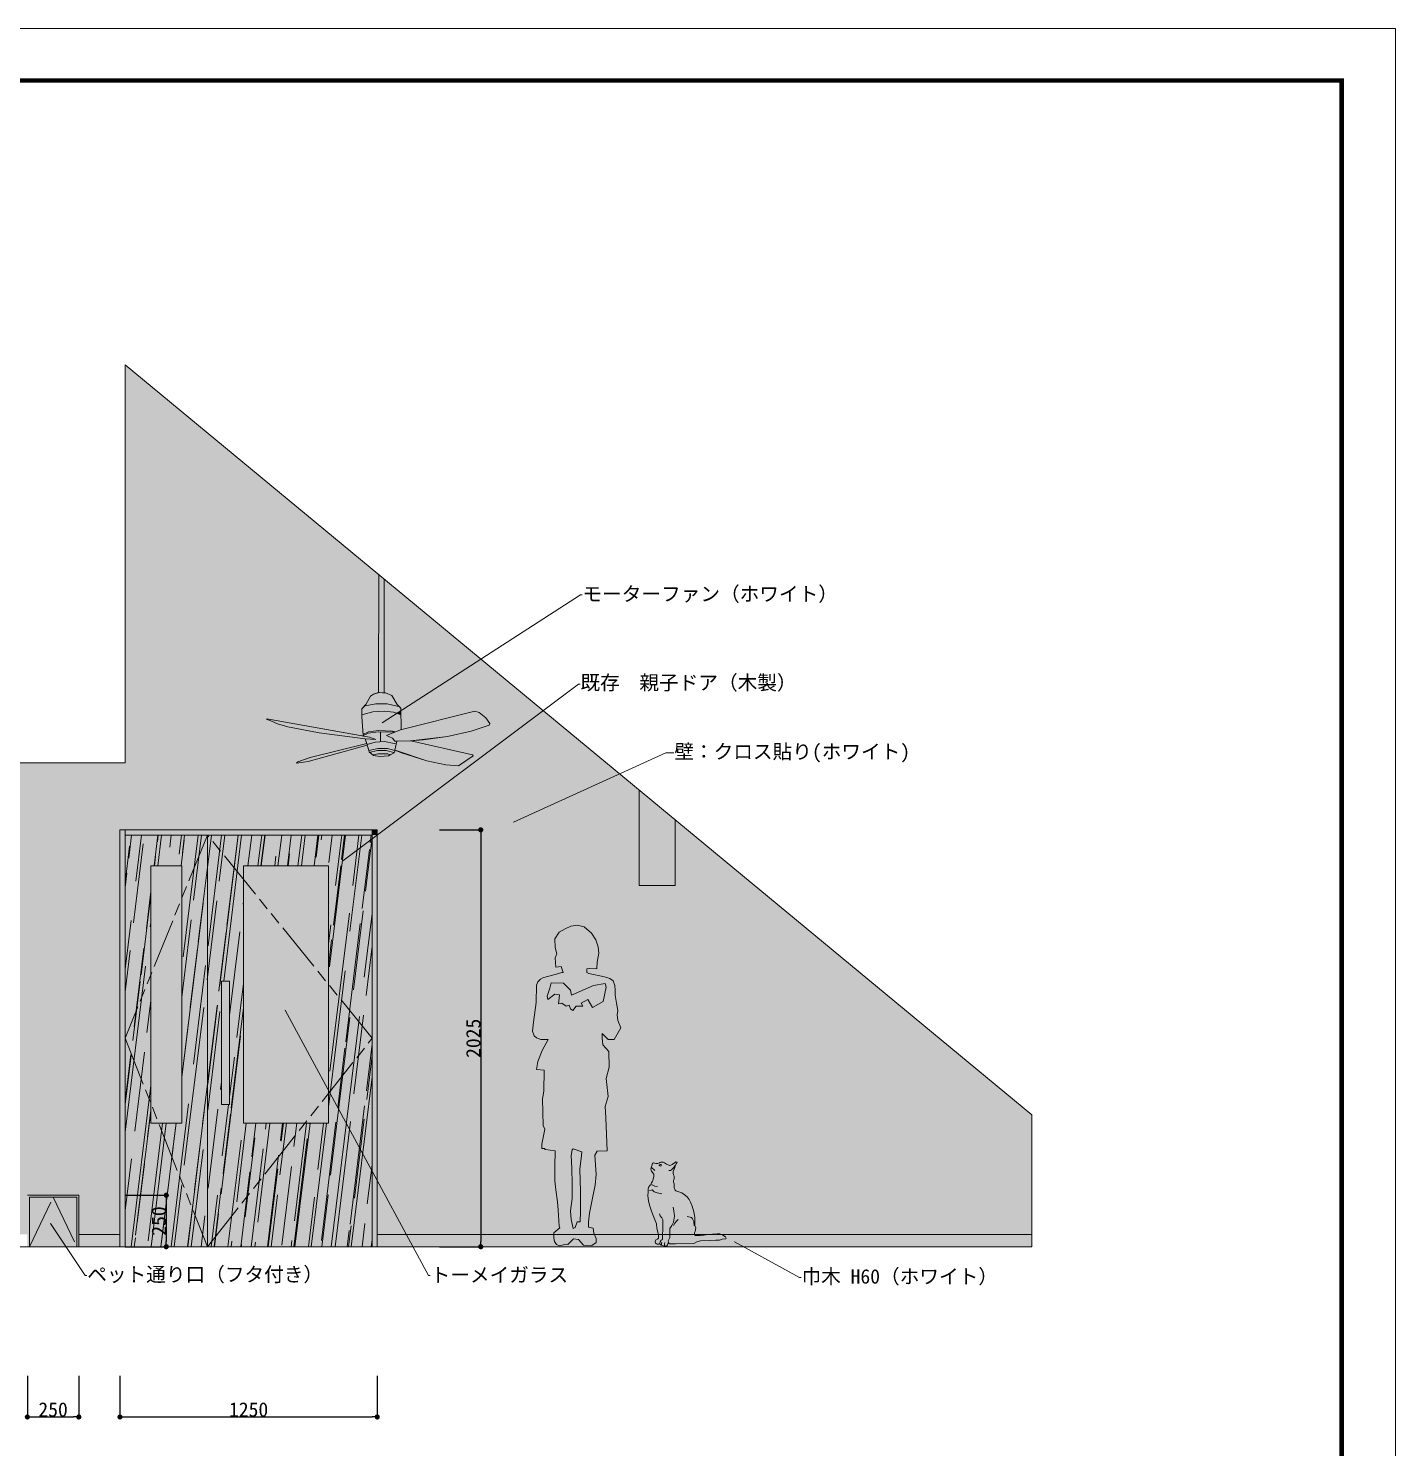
# Model space of a CAD drawing. Header units: millimetres. Extents: x -63086 to 144078, y -129912 to 13382.
# Drawn here: x 25642 to 32285, y -112288 to -105394 of the extents above; entities that cross this region are included whole.
import ezdxf
from ezdxf import colors
from ezdxf.entities.mleader import LeaderData, LeaderLine
from ezdxf.math import Vec2, Vec3

# ---------------------------------------------------------------- set-up
doc = ezdxf.new("R2010")
doc.units = ezdxf.units.MM
doc.linetypes.add('ACAD_ISO09W100', pattern=[45, 24, -3, 6, -3, 6, -3])
doc.layers.get('0').update_dxf_attribs({"lineweight": 0})
for name, color, linetype, lineweight in [('002寸法', 7, 'Continuous', 0), ('01用紙枠', 7, 'Continuous', 5), ('展開', 7, 'Continuous', 9), ('展開建具用', 250, 'Continuous', 9)]:
    doc.layers.add(name, color=color, linetype=linetype, lineweight=lineweight)
doc.layers.add('文字', color=7, linetype='Continuous')
doc.styles.get("Standard").update_dxf_attribs({"font": 'MS Mincho.ttf'})
doc.dimstyles.new('寸法', dxfattribs={"dimtxt": 70, "dimasz": 25, "dimexe": 1.5, "dimexo": 200, "dimtad": 1, "dimdec": 0, "dimtxsty": 'Standard', "dimblk": 'DOT', "dimcen": 2.5, "dimadec": 0, "dimazin": 0, "dimtfac": 1, "dimtdec": 0, "dimtmove": 0, "dimatfit": 3, "dimfxl": 200, "dimfxlon": 1, "dimarcsym": 0})

# ---------------------------------------------------------------- blocks, each defined once
blk = doc.blocks.new('_Dot')
at = {"color": 0, "linetype": 'ByBlock', "lineweight": -2}
blk.add_line((-0.5, 0), (-1, 0), dxfattribs=at)
at = {"color": 0, "linetype": 'ByBlock', "const_width": 0.5}
blk.add_lwpolyline([(-0.25, 0, 1), (0.25, 0, 1)], format="xyb", close=True, dxfattribs=at)
blk = doc.blocks.new('*D777')
at = {"layer": '002寸法', "color": 0, "lineweight": -2, "ltscale": 10, "transparency": 16777216}
for p, q in [((25637.3, -111939.4), (25637.3, -112140.9)), ((25887.3, -111939.4), (25887.3, -112140.9)), ((25662.3, -112139.4), (25862.3, -112139.4))]:
    blk.add_line(p, q, dxfattribs=at)
at = {"layer": 'Defpoints', "color": 0, "ltscale": 10, "transparency": 16777216}
for p in [(25637.3, -111738.4), (25887.3, -111738.4), (25887.3, -112139.4)]:
    blk.add_point(p, dxfattribs=at)
at = {"layer": '002寸法', "color": 0, "lineweight": -2, "ltscale": 10, "transparency": 16777216, "xscale": 25, "yscale": 25, "zscale": 25, "rotation": 180}
blk.add_blockref('_Dot', (25637.3, -112139.4), dxfattribs=at)
at = {"layer": '002寸法', "color": 0, "lineweight": -2, "ltscale": 10, "transparency": 16777216, "xscale": 25, "yscale": 25, "zscale": 25}
blk.add_blockref('_Dot', (25887.3, -112139.4), dxfattribs=at)
at = {"layer": '002寸法', "color": 0, "ltscale": 10, "transparency": 16777216, "insert": (25762.3, -112103.8), "char_height": 70, "attachment_point": 5}
blk.add_mtext('250', dxfattribs=at)
blk = doc.blocks.new('*D778')
at = {"layer": '002寸法', "color": 0, "lineweight": -2, "ltscale": 10, "transparency": 16777216}
for p, q in [((26112.3, -111062.5), (26313.8, -111062.5)), ((26312.3, -111087.5), (26312.3, -111287.5)), ((26112.3, -111312.5), (26313.8, -111312.5))]:
    blk.add_line(p, q, dxfattribs=at)
at = {"layer": 'Defpoints', "color": 0, "ltscale": 10, "transparency": 16777216}
for p in [(25887.3, -111062.5), (25887.3, -111312.5), (26312.3, -111312.5)]:
    blk.add_point(p, dxfattribs=at)
at = {"layer": '002寸法', "color": 0, "lineweight": -2, "ltscale": 10, "transparency": 16777216, "xscale": 25, "yscale": 25, "zscale": 25}
for p, rotation in [((26312.3, -111062.5), 90), ((26312.3, -111312.5), 270)]:
    blk.add_blockref('_Dot', p, dxfattribs=dict(at, rotation=rotation))
at = {"layer": '002寸法', "color": 0, "ltscale": 10, "transparency": 16777216, "insert": (26276.7, -111187.5), "char_height": 70, "attachment_point": 5, "rotation": 90}
blk.add_mtext('250', dxfattribs=at)
blk = doc.blocks.new('*D779')
at = {"layer": '002寸法', "color": 0, "lineweight": -2, "ltscale": 10, "transparency": 16777216}
for p, q in [((26087.3, -111939.4), (26087.3, -112140.9)), ((27337.3, -111939.4), (27337.3, -112140.9)), ((26112.3, -112139.4), (27312.3, -112139.4))]:
    blk.add_line(p, q, dxfattribs=at)
at = {"layer": 'Defpoints', "color": 0, "ltscale": 10, "transparency": 16777216}
for p in [(26087.3, -111738.4), (27337.3, -111738.4), (27337.3, -112139.4)]:
    blk.add_point(p, dxfattribs=at)
at = {"layer": '002寸法', "color": 0, "lineweight": -2, "ltscale": 10, "transparency": 16777216, "xscale": 25, "yscale": 25, "zscale": 25, "rotation": 180}
blk.add_blockref('_Dot', (26087.3, -112139.4), dxfattribs=at)
at = {"layer": '002寸法', "color": 0, "lineweight": -2, "ltscale": 10, "transparency": 16777216, "xscale": 25, "yscale": 25, "zscale": 25}
blk.add_blockref('_Dot', (27337.3, -112139.4), dxfattribs=at)
at = {"layer": '002寸法', "color": 0, "ltscale": 10, "transparency": 16777216, "insert": (26712.3, -112103.8), "char_height": 70, "attachment_point": 5}
blk.add_mtext('1250', dxfattribs=at)
blk = doc.blocks.new('*D780')
at = {"layer": '002寸法', "color": 0, "lineweight": -2, "ltscale": 10, "transparency": 16777216}
for p, q in [((27640, -109287.5), (27841.5, -109287.5)), ((27840, -109312.5), (27840, -111287.5)), ((27640, -111312.5), (27841.5, -111312.5))]:
    blk.add_line(p, q, dxfattribs=at)
at = {"layer": 'Defpoints', "color": 0, "ltscale": 10, "transparency": 16777216}
for p in [(27337.3, -109287.5), (27337.3, -111312.5), (27840, -111312.5)]:
    blk.add_point(p, dxfattribs=at)
at = {"layer": '002寸法', "color": 0, "lineweight": -2, "ltscale": 10, "transparency": 16777216, "xscale": 25, "yscale": 25, "zscale": 25}
for p, rotation in [((27840, -109287.5), 90), ((27840, -111312.5), 270)]:
    blk.add_blockref('_Dot', p, dxfattribs=dict(at, rotation=rotation))
at = {"layer": '002寸法', "color": 0, "ltscale": 10, "transparency": 16777216, "insert": (27804.4, -110300), "char_height": 70, "attachment_point": 5, "rotation": 90}
blk.add_mtext('2025', dxfattribs=at)
blk = doc.blocks.new('人物（CAD素材.com）59af2fe9')
at = {"color": 0, "linetype": 'ByBlock', "lineweight": -2}
for points in [[(2.3, 1324.4), (-8.4, 1353.4), (-33.5, 1350.6), (-36.5, 1394.9), (-28.5, 1414.3), (-37.1, 1445.5), (-38.4, 1487.8), (-16.8, 1520), (11.9, 1537), (39.2, 1549.8), (71.2, 1554.1), (104.4, 1546), (140.3, 1515.9), (160.6, 1482.8), (172.3, 1449), (174.7, 1417.5), (166.7, 1374.3), (165.4, 1342.4), (128.5, 1343.2), (116.4, 1342.6), (116.8, 1324.7), (127.1, 1318.5), (201.9, 1303.4), (229.1, 1295.1), (245.1, 1282.9), (253.1, 1261.5), (254.7, 1238.2), (255.1, 1214.6), (261.2, 1175.4), (268.2, 1139.3), (264.2, 1119.2), (268.2, 1091.1), (282.3, 1055.9), (250.1, 999.3), (219.9, 998.3), (191.8, 1028.4), (190.8, 1006.3), (194.8, 973.2), (223, 941), (225, 863.7), (211, 809), (220.7, 722.2), (206.2, 673.9), (209.4, 617.7), (215.9, 458.5), (167.8, 456.6), (155.7, 437), (162.7, 343.4), (157.8, 290.8), (147.6, 244.8), (130.4, 155.3), (125.2, 113.4), (124.4, 86.7), (147, 81.6), (150.6, 57.2), (162.7, 32.4), (162.7, 12.3), (140.6, -1.2), (101.3, -0.8), (76.1, 26.4), (51.9, 30.4), (24.7, 2.2), (16.6, 3.8), (-16.6, -3.8), (-29.8, 2.5), (-40.8, 17.3), (-44.2, 35.7), (-42.7, 59.1), (-14.8, 84), (-17.6, 91.8), (-22.4, 169.7), (-25.8, 209.5), (-33.3, 268.4), (-38.6, 312.9), (-39.4, 381.9), (-36.7, 457.2), (-84.9, 464.6), (-89.6, 469.5), (-102.2, 469.3), (-102.4, 489.8), (-87.7, 563.6), (-95.5, 581.7), (-98.8, 710.7), (-92.3, 748.3), (-89.7, 849.8), (-128, 852.3), (-120.6, 891.5), (-99.8, 944.5), (-71.5, 997.9), (-106.8, 997.9), (-127.5, 1006.1), (-139.1, 1017.1), (-146.4, 1039.9), (-143.1, 1083.6), (-130, 1178.9), (-128.3, 1262.8), (-121, 1279.2), (-108.7, 1291), (-96.3, 1298.5), (-80.9, 1303.1), (-36.8, 1314.5), (-4.1, 1323.5)], [(-76.5, 1209.1), (-63.4, 1248.8), (-56.4, 1273.6), (3.9, 1272.9), (37, 1237.7), (43.1, 1214.7), (149.6, 1261.4), (206.4, 1270.4), (210.7, 1252.8), (195.7, 1182.6), (144.5, 1153.5), (121.8, 1193.4), (90, 1175.3), (98.1, 1161), (65.2, 1160.5), (48.1, 1139.4), (38, 1147.6), (31, 1165.5), (17, 1160.1), (-5.1, 1174.5), (-20.2, 1171.5), (-15.2, 1215.7), (-39, 1218.4), (-73.4, 1192.6)], [(50.6, 467.4), (92.9, 452.3), (91.1, 435.1), (82.9, 369.4), (85.4, 261.2), (86, 163.4), (84.8, 113.4), (69.6, 113.8), (60.7, 85.6), (50.6, 80.5), (41.1, 124.2), (38.1, 167.2), (45.3, 226.5), (45.5, 296.9), (43.7, 372.4), (41.1, 435.5), (45.5, 462.1)]]:
    blk.add_lwpolyline(points, close=True, dxfattribs=at)
blk = doc.blocks.new('猫3（CAD素材.com）')
at = {"color": 0, "linetype": 'ByBlock', "lineweight": -2}
for points in [[(-45.8, 5.2), (-54.1, 0.8), (-82.1, 0.8), (-170.2, 2.9), (-184.7, 10.8), (-203.2, 15.2), (-247.9, 17), (-277.6, 19), (-295.8, 19.4), (-308.6, 23.8), (-325.7, 24.8), (-327.7, 29), (-324.9, 35.1), (-310.5, 42.7), (-296.3, 49), (-283.6, 49.8), (-239.1, 45.8), (-219.1, 42.8), (-201.7, 40.9), (-179.1, 40.9), (-173.8, 43.9), (-173.1, 55), (-176.2, 61.2), (-180.8, 78.2), (-175.7, 89.5), (-175.3, 106.1), (-175.5, 128.1), (-169.7, 156.3), (-161.8, 184.1), (-153.4, 203.7), (-147.5, 216.6), (-137.2, 228.9), (-123.6, 239.8), (-112.6, 248), (-97.7, 253.8), (-83.6, 257.6), (-79.5, 261), (-76.1, 269.8), (-74.1, 273), (-75.1, 286.7), (-74.8, 292.9), (-71.5, 299.7), (-71.4, 305.2), (-71.9, 309), (-73, 311.1), (-74.1, 316.7), (-74.7, 329.1), (-71.6, 335.6), (-70.5, 343.8), (-70.3, 352.1), (-74.1, 363.7), (-77.8, 371.3), (-79.1, 377.4), (-79.7, 380.2), (-80.8, 383.4)], [(-49.1, 356.3), (-56.5, 356.8), (-62.4, 360.9), (-66.1, 365.4), (-73.8, 371.7), (-79.1, 381.9), (-80.8, 383.4), (-85.2, 389.7), (-89.4, 395.8), (-87.9, 398.2), (-83.6, 399.1), (-78.9, 395.8), (-70.8, 391.3), (-64.3, 386.7), (-58.3, 383.7), (-54, 381.9), (-51.7, 381.8), (-38.3, 387.7), (-27.1, 393.8), (-20.6, 396.8), (-10.5, 397.6), (-5.5, 396.5), (-3, 394.7), (4.8, 391), (13.8, 391.4), (21.1, 393.4), (24.8, 394.4), (27.5, 393.6), (30, 391.9), (31.7, 384), (34, 380.4), (35.3, 376.2), (34.9, 371.7), (30.3, 367.2), (24.8, 363.3), (21.6, 360.3), (19.7, 356.7)], [(-0.1, 381.3), (-4.8, 379.1), (-8.4, 378.9), (-11, 380.3), (-12.3, 383.4), (-12.7, 386)], [(-11, 386.1), (-7.7, 385.4), (-3.5, 384), (-1.6, 382.4)], [(34.9, 371.7), (36.4, 369.3), (39.2, 365.1), (37.5, 359.3), (35.1, 354.4), (24.6, 338.5), (24.2, 333.1), (24.6, 328.4), (27.3, 316.4), (27.2, 311.7), (29.7, 305.1), (36.1, 297.8), (37.4, 294.1), (37.6, 289), (43.5, 284.3), (48.7, 276.9), (52.1, 268), (51.3, 252.3), (52.6, 236), (49.4, 207.8), (43.9, 183.1), (37.1, 164.4), (29.9, 146.5), (20.2, 122.9), (11.3, 97.5), (9.9, 75.6), (2.5, 51.7), (1.1, 45.1), (1.5, 34.2), (1.5, 28.3), (6.8, 23.9), (14.4, 20.3), (17.7, 12.6), (16.2, 3.6), (11.8, 0.8), (7.6, -1.4), (0, 0), (-4.1, 0.3)], [(31.3, 288.1), (18.5, 280.3), (5.5, 279.8)], [(45.1, 259.6), (36.1, 260.8), (31.8, 263.9), (27.6, 258), (22.5, 253.3), (7.4, 247.8), (-15.1, 243.3)], [(-3.8, 146.9), (-7.5, 137.3), (-15.6, 127.4), (-19.2, 117), (-20.2, 94.9), (-19.1, 70.2), (-18.6, 43.8), (-18.9, 21.7), (-12.4, 18), (-6.5, 10.3), (-5.2, 3.1), (-4.1, 0.3), (-10.9, -5.8), (-17.4, -7.3), (-26, -10.7), (-38.5, -8.2), (-42.3, -4), (-44.6, 1.1), (-47, 9.4), (-46.1, 15.5), (-53.4, 30.9), (-54.3, 58.5), (-54.5, 75.2), (-63.2, 89.4), (-72, 106.4), (-76.6, 135.7), (-73.8, 161.2), (-70.4, 179.7)], [(-138.2, 133), (-158.8, 129.1), (-164.2, 122.5), (-170.4, 109.1), (-172.6, 87.9)], [(-94.4, 119.1), (-86.5, 110.3), (-77.3, 102), (-71.9, 89.1)], [(-29.9, 7), (-27.7, 1.3), (-27.5, -4.8), (-28.5, -7.5), (-30.4, -8.9), (-30.6, -9.8)], [(-15, -6.8), (-13.1, -1.9), (-12.5, 3.7), (-13.8, 5.5), (-15.6, 7.6)]]:
    blk.add_lwpolyline(points, dxfattribs=at)

msp = doc.modelspace()

# ---------------------------------------------------------------- hatches: boundary and pattern name
at = {"ltscale": 10, "true_color": 0x9c5e31, "transparency": 33554541}
h = msp.add_hatch(dxfattribs=at)
h.set_pattern_fill('AR-RROOF', color=25, scale=3.8, angle=83)
h.set_pattern_definition([(83, (771.12, -343.57), (-69.92233, 222.52405), [1447.8, -193.04, 482.6, -96.52]), (83, (738.87, -210.27), (-139.17757, -80.15599), [289.56, -31.8516, 579.12, -72.39]), (83, (695.574, -285.67), (-3.01966, 506.04398), [772.16, -135.128, 386.08, -96.52])])
h.paths.add_polyline_path([(27312.2752, -109312.4952), (26512.2752, -109312.4952), (26512.2752, -111312.4952), (27312.2752, -111312.4952)])
h.paths.add_polyline_path([(27099.7752, -109462.4952), (27099.7752, -110712.4952), (26687.2752, -110712.4952), (26687.2752, -109462.4952)], flags=16)
h.paths.add_polyline_path([(26619.7752, -110022.0762), (26619.7752, -110621.3132), (26579.7752, -110621.3132), (26579.7752, -110022.0762), (26599.7752, -110022.0762)], flags=16)
h.paths.add_polyline_path([(26512.2752, -109312.4952), (26112.2752, -109312.4952), (26112.2752, -111312.4952), (26512.2752, -111312.4952)])
h.paths.add_polyline_path([(26387.2752, -109462.4952), (26387.2752, -110712.4952), (26237.2752, -110712.4952), (26237.2752, -109462.4952), (26312.2752, -109462.4952)], flags=16)
at = {"layer": '展開', "ltscale": 10, "true_color": 0xfffefa}
h = msp.add_hatch(color=7, dxfattribs=at)
h.dxf.hatch_style = 1
h.paths.add_polyline_path([(27344.7922, -108047.8508), (26112.2752, -107028.3951), (26112.2752, -108962.4952), (25497.2752, -108962.4952), (25497.2752, -111252.4952), (25637.2752, -111252.4952), (25637.2752, -111062.4952), (25887.2752, -111062.4952), (25887.2752, -111252.4952), (26087.2752, -111252.4952), (26087.2752, -109287.4952), (27337.2752, -109287.4952), (27337.2752, -111252.4952), (30517.2752, -111252.4952), (30517.2752, -110671.9167), (28784.7752, -109238.9085), (28784.7752, -109558.1713), (28609.7752, -109558.1713), (28609.7752, -109094.1602), (27370.4341, -108069.0601), (27370.4341, -108621.7539), (27377.9798, -108622.2943), (27407.7763, -108635.0241), (27433.4208, -108678.808), (27451.997, -108696.1866), (27453.1312, -108800.397), (27811.8939, -108711.0257), (27831.8413, -108716.8088), (27865.4297, -108743.5408), (27883.5574, -108770.4827), (27881.4003, -108778.7815), (27793.1977, -108807.5829), (27679.2857, -108833.8873), (27560.7841, -108850.995), (27499.6925, -108855.6039), (27799.7592, -108922.4406), (27802.6839, -108927.1639), (27732.1201, -108976.2022), (27669.911, -108971.4551), (27577.595, -108951.699), (27455.2918, -108913.5229), (27423.5135, -108900.5361), (27422.8922, -108902.0565), (27422.8922, -108905.4525), (27418.9898, -108913.4777), (27400.7173, -108923.8034), (27392.63, -108928.0139), (27349.6357, -108930.6571), (27319.436, -108925.7136), (27297.2412, -108909.1238), (27296.8169, -108901.2705), (27288.832, -108876.3289), (27002.1016, -108955.4765), (26944.7086, -108963.6451), (26951.8811, -108956.3691), (27010.6317, -108935.29), (27286.1386, -108867.9157), (27278.7698, -108844.8984), (27055.207, -108815.4567), (26903.5546, -108786.9874), (26852.7018, -108771.9783), (26817.2911, -108756.7913), (26800.6082, -108751.3568), (26800.3615, -108751.2765), (26801.4798, -108748.6811), (27271.312, -108832.4098), (27269.423, -108829.2464), (27261.9485, -108736.2595), (27262.9731, -108699.4036), (27272.778, -108689.2719), (27282.5829, -108679.1401), (27305.1118, -108638.4669), (27318.9874, -108628.4202), (27343.8939, -108620.6659)])
at = {"layer": '展開', "ltscale": 10, "true_color": 0xffffff}
h = msp.add_hatch(color=7, dxfattribs=at)
h.dxf.hatch_style = 1
h.paths.add_polyline_path([(27370.4341, -108069.0601), (27344.7922, -108047.8508), (27343.8939, -108620.6659), (27348.0117, -108620.1479), (27362.9957, -108621.2211), (27370.3566, -108621.7483), (27370.4341, -108620.6659)])
h.paths.add_polyline_path([(27407.7763, -108635.0241), (27377.9798, -108622.2943), (27362.9957, -108621.2211), (27348.0117, -108620.1479), (27318.9874, -108628.4202), (27305.1118, -108638.4669), (27282.5829, -108679.1401), (27272.778, -108689.2719), (27262.9731, -108699.4036), (27262.5528, -108728.6567), (27316.35, -108714.6199), (27370.3111, -108710.5103), (27415.8799, -108716.1766), (27431.5944, -108721.7923), (27452.1315, -108708.5466), (27451.997, -108696.1866), (27433.4208, -108678.808)])
h.paths.add_polyline_path([(27415.8799, -108716.1766), (27370.3111, -108710.5103), (27316.35, -108714.6199), (27262.5528, -108728.6567), (27261.9485, -108736.2595), (27269.423, -108829.2464), (27271.312, -108832.4098), (27299.1154, -108837.3646), (27329.8481, -108847.9798), (27278.7698, -108844.8984), (27286.1386, -108867.9157), (27287.6615, -108872.6726), (27326.9661, -108861.3233), (27371.8877, -108859.1025), (27419.5426, -108867.2818), (27429.3482, -108870.293), (27432.537, -108857.1091), (27423.2383, -108856.3849), (27410.9261, -108842.1835), (27381.5485, -108828.3884), (27450.8164, -108800.9737), (27453.1297, -108800.2564), (27452.3564, -108729.2118)])
h.paths.add_polyline_path([(27793.1977, -108807.5829), (27881.4003, -108778.7815), (27883.5574, -108770.4827), (27865.4297, -108743.5408), (27831.8413, -108716.8088), (27811.8939, -108711.0257), (27450.8164, -108800.9737), (27381.5485, -108828.3884), (27410.9261, -108842.1835), (27423.2383, -108856.3849), (27432.9681, -108857.1427), (27432.5261, -108857.1541), (27422.1664, -108899.9855), (27423.5135, -108900.5361), (27577.595, -108951.699), (27669.911, -108971.4551), (27732.1201, -108976.2022), (27802.6839, -108927.1639), (27799.7592, -108922.4406), (27499.6925, -108855.6039), (27679.2857, -108833.8873)])
h.paths.add_polyline_path([(27429.3482, -108870.293), (27419.5426, -108867.2818), (27371.8877, -108859.1025), (27326.9661, -108861.3233), (27287.6615, -108872.6726), (27288.832, -108876.3289), (27288.9831, -108876.2872), (27296.3186, -108899.714), (27296.4727, -108900.1954), (27296.4735, -108900.2087), (27296.8353, -108901.3642), (27341.9129, -108891.8089), (27386.7653, -108892.5368), (27422.8922, -108902.0565), (27423.5135, -108900.5361), (27422.1664, -108899.9855)])
h.paths.add_polyline_path([(27380.6294, -108901.3563), (27338.9364, -108901.2659), (27299.6016, -108910.8881), (27319.4037, -108925.6895), (27320.2893, -108925.835), (27319.3148, -108922.4273), (27342.0504, -108917.4173), (27388.6806, -108918.8092), (27400.4594, -108923.6964), (27418.9898, -108913.4777), (27419.7662, -108911.8811), (27418.1711, -108911.2091)])
h.paths.add_polyline_path([(27386.7653, -108892.5368), (27341.9129, -108891.8089), (27296.8353, -108901.3642), (27296.8353, -108901.6113), (27297.2412, -108909.1238), (27299.6016, -108910.8881), (27338.9364, -108901.2659), (27380.6294, -108901.3563), (27418.1711, -108911.2091), (27419.7662, -108911.8811), (27422.8922, -108905.4525), (27422.8922, -108902.0565)])
h.paths.add_polyline_path([(27400.4594, -108923.6964), (27388.6806, -108918.8092), (27342.0504, -108917.4173), (27319.3148, -108922.4273), (27320.2893, -108925.835), (27349.6357, -108930.6571), (27392.63, -108928.0139)])
h.paths.add_polyline_path([(27288.832, -108876.3289), (27286.1386, -108867.9157), (27010.6317, -108935.29), (26951.8811, -108956.3691), (26944.7086, -108963.6451), (27002.1016, -108955.4765)])
h.paths.add_polyline_path([(26801.4798, -108748.6811), (26800.6082, -108751.3568), (26817.2911, -108756.7913), (26852.7018, -108771.9783), (26903.5546, -108786.9874), (27055.207, -108815.4567), (27278.7698, -108844.8984), (27329.8481, -108847.9798), (27299.1154, -108837.3646)])
h = msp.add_hatch(color=7, dxfattribs=at)
h.dxf.hatch_style = 1
h.paths.add_polyline_path([(27452.1315, -108708.5466), (27431.5944, -108721.7923), (27452.3564, -108729.2118)])
at = {"layer": '展開', "ltscale": 10, "true_color": 0xfffefa}
h = msp.add_hatch(color=7, dxfattribs=at)
h.dxf.hatch_style = 1
h.paths.add_polyline_path([(28784.7752, -109238.9085), (28609.7752, -109094.1602), (28609.7752, -109558.1713), (28784.7752, -109558.1713)])
at = {"layer": '展開', "ltscale": 10, "true_color": 0xf0c089, "transparency": 33554607}
h = msp.add_hatch(color=31, dxfattribs=at)
h.dxf.hatch_style = 1
h.paths.add_polyline_path([(26112.2752, -109287.4952), (26087.2752, -109287.4952), (26087.2752, -111312.4952), (26112.2752, -111312.4952)])
h = msp.add_hatch(color=31, dxfattribs=at)
h.dxf.hatch_style = 1
h.paths.add_polyline_path([(27312.2752, -109287.4952), (26112.2752, -109287.4952), (26112.2752, -109312.4952), (27312.2752, -109312.4952)])
h = msp.add_hatch(color=31, dxfattribs=at)
h.dxf.hatch_style = 1
h.paths.add_polyline_path([(26512.2752, -109312.4952), (26112.2752, -109312.4952), (26112.2752, -111312.4952), (26512.2752, -111312.4952)])
h.paths.add_polyline_path([(26387.2752, -110712.4952), (26237.2752, -110712.4952), (26237.2752, -109462.4952), (26312.2752, -109462.4952), (26387.2752, -109462.4952)], flags=16)
h.paths.add_polyline_path([(27312.2752, -109312.4952), (26512.2752, -109312.4952), (26512.2752, -111312.4952), (27312.2752, -111312.4952)])
h.paths.add_polyline_path([(26687.2752, -109462.4952), (27099.7752, -109462.4952), (27099.7752, -110712.4952), (26687.2752, -110712.4952)], flags=16)
h.paths.add_polyline_path([(26599.7752, -110022.0762), (26619.7752, -110022.0762), (26619.7752, -110621.3132), (26579.7752, -110621.3132), (26579.7752, -110022.0762)], flags=16)
h = msp.add_hatch(color=31, dxfattribs=at)
h.dxf.hatch_style = 1
h.paths.add_polyline_path([(27337.2752, -109287.4952), (27312.2752, -109287.4952), (27312.2752, -109312.4952), (27337.2752, -109312.4952)])
h = msp.add_hatch(color=31, dxfattribs=at)
h.dxf.hatch_style = 1
h.paths.add_polyline_path([(27337.2752, -109312.4952), (27312.2752, -109312.4952), (27312.2752, -109462.4952), (27337.2752, -109462.4952)])
at = {"layer": '展開', "ltscale": 10}
h = msp.add_hatch(color=256, dxfattribs=at)
h.dxf.hatch_style = 1
h.set_gradient(color1=(122, 175, 223), name='CYLINDER')
h.paths.add_polyline_path([(26387.2752, -109462.4952), (26237.2752, -109462.4952), (26237.2752, -110712.4952), (26387.2752, -110712.4952)])
h = msp.add_hatch(color=256, dxfattribs=at)
h.dxf.hatch_style = 1
h.set_gradient(color1=(122, 175, 223), name='CYLINDER')
h.paths.add_polyline_path([(27099.7752, -109462.4952), (26924.7752, -109462.4952), (26687.2752, -109462.4952), (26687.2752, -110712.4952), (27099.7752, -110712.4952)])
at = {"layer": '展開', "ltscale": 10, "true_color": 0xf0c089, "transparency": 33554607}
h = msp.add_hatch(color=31, dxfattribs=at)
h.dxf.hatch_style = 1
h.paths.add_polyline_path([(27337.2752, -109462.4952), (27312.2752, -109462.4952), (27312.2752, -111312.4952), (27337.2752, -111312.4952), (27337.2752, -111252.4952)])
at = {"layer": '展開', "ltscale": 10, "true_color": 0xebad66, "transparency": 33554607}
h = msp.add_hatch(color=43, dxfattribs=at)
h.dxf.hatch_style = 1
h.paths.add_polyline_path([(26619.7752, -110022.0762), (26579.7752, -110022.0762), (26579.7752, -110621.3132), (26619.7752, -110621.3132)])
at = {"layer": '展開', "ltscale": 10, "true_color": 0xf0c089, "transparency": 33554607}
h = msp.add_hatch(color=31, dxfattribs=at)
h.dxf.hatch_style = 1
h.paths.add_polyline_path([(25887.2752, -111062.4952), (25637.2752, -111062.4952), (25637.2752, -111312.4952), (25647.2752, -111312.4952), (25647.2752, -111072.4952), (25877.2752, -111072.4952), (25877.2752, -111312.4952), (25887.2752, -111312.4952), (25887.2752, -111252.4952)])
at = {"layer": '展開', "ltscale": 10, "true_color": 0xffffff}
h = msp.add_hatch(color=7, dxfattribs=at)
h.dxf.hatch_style = 1
h.paths.add_polyline_path([(25762.2752, -111072.4952), (25647.2752, -111312.4952), (25877.2752, -111312.4952)])
h.paths.add_polyline_path([(25877.2752, -111072.4952), (25762.2752, -111072.4952), (25877.2752, -111312.4952)], flags=17)
h.paths.add_polyline_path([(25762.2752, -111072.4952), (25647.2752, -111072.4952), (25647.2752, -111312.4952)], flags=17)
at = {"layer": '展開建具用', "ltscale": 10, "true_color": 0xfffdf5}
h = msp.add_hatch(color=7, dxfattribs=at)
h.dxf.hatch_style = 1
h.paths.add_polyline_path([(26087.2752, -111252.4952), (25887.2752, -111252.4952), (25887.2752, -111312.4952), (26087.2752, -111312.4952)])
h = msp.add_hatch(color=7, dxfattribs=at)
h.dxf.hatch_style = 1
h.paths.add_polyline_path([(30517.2752, -111252.4952), (27337.2752, -111252.4952), (27337.2752, -111312.4952), (30517.2752, -111312.4952)])

# ---------------------------------------------------------------- linework, layer by layer
at = {"layer": '01用紙枠'}
msp.add_lwpolyline([(13390.554, -105394.35), (13390.554, -118755.4429), (32285.0288, -118755.4429), (32285.0288, -105394.35)], close=True, dxfattribs=at)
msp.add_lwpolyline([(13390.554, -105394.35), (13390.554, -118755.4429), (32285.0288, -118755.4429), (32285.0288, -105394.35)], close=True, dxfattribs=at)
at = {"layer": '01用紙枠', "const_width": 22.4934}
msp.add_lwpolyline([(13653.0698, -118502.3168), (32022.513, -118502.3168), (32022.513, -105647.4761), (13653.0698, -105647.4761)], close=True, dxfattribs=at)
msp.add_lwpolyline([(13653.0698, -118502.3168), (32022.513, -118502.3168), (32022.513, -105647.4761), (13653.0698, -105647.4761)], close=True, dxfattribs=at)
msp.add_lwpolyline([(13653.0698, -118502.3168), (32022.513, -118502.3168), (32022.513, -105647.4761), (13653.0698, -105647.4761)], close=True, dxfattribs=at)
at = {"layer": '01用紙枠', "lineweight": 5, "const_width": 22.4934}
msp.add_lwpolyline([(13653.0698, -118502.3168), (32022.513, -118502.3168), (32022.513, -105647.4761), (13653.0698, -105647.4761)], close=True, dxfattribs=at)
msp.add_lwpolyline([(13653.0698, -118502.3168), (32022.513, -118502.3168), (32022.513, -105647.4761), (13653.0698, -105647.4761)], close=True, dxfattribs=at)
at = {"layer": '展開建具用', "ltscale": 10}
for p, q in [((26112.2752, -107028.3951), (30517.2752, -110671.9167)), ((26112.2752, -108962.4952), (26112.2752, -107028.3951)), ((26112.2752, -108962.4952), (26112.2752, -107230.1471)), ((27343.8939, -108620.6659), (27344.7922, -108047.8508)), ((27370.4341, -108069.0601), (27370.4341, -108620.6659)), ((27305.1118, -108638.4669), (27282.5829, -108679.1401)), ((27305.1118, -108638.4669), (27282.5829, -108679.1401)), ((27318.9874, -108628.4202), (27305.1118, -108638.4669)), ((27318.9874, -108628.4202), (27305.1118, -108638.4669)), ((27348.0117, -108620.1479), (27318.9874, -108628.4202)), ((27343.8939, -108620.6659), (27318.9874, -108628.4202)), ((27348.0117, -108620.1479), (27343.8939, -108620.6659)), ((27377.9798, -108622.2943), (27348.0117, -108620.1479)), ((27362.9957, -108621.2211), (27348.0117, -108620.1479)), ((27377.9798, -108622.2943), (27362.9957, -108621.2211)), ((27370.4341, -108620.6659), (27370.3566, -108621.7483)), ((27407.7763, -108635.0241), (27377.9798, -108622.2943)), ((27407.7763, -108635.0241), (27377.9798, -108622.2943)), ((27433.4208, -108678.808), (27407.7763, -108635.0241)), ((27433.4208, -108678.808), (27407.7763, -108635.0241)), ((27262.9731, -108699.4036), (27261.9485, -108736.2595)), ((27262.9731, -108699.4036), (27262.5528, -108728.6567)), ((27262.5528, -108728.6567), (27316.35, -108714.6199)), ((27282.5829, -108679.1401), (27262.9731, -108699.4036)), ((27272.778, -108689.2719), (27262.9731, -108699.4036)), ((27282.5829, -108679.1401), (27272.778, -108689.2719)), ((27278.8978, -108684.6124), (27330.5739, -108675.2404)), ((27316.35, -108714.6199), (27370.3111, -108710.5103)), ((27330.5739, -108675.2404), (27385.3196, -108675.5884)), ((27370.3111, -108710.5103), (27415.8799, -108716.1766)), ((27385.3196, -108675.5884), (27434.4544, -108685.9459)), ((27415.8799, -108716.1766), (27453.1297, -108729.4881)), ((27451.997, -108696.1866), (27433.4208, -108678.808)), ((27451.997, -108696.1866), (27433.4208, -108678.808)), ((27434.4544, -108685.9459), (27442.184, -108688.6316)), ((27450.8164, -108800.9737), (27811.8939, -108711.0257)), ((27811.8939, -108711.0257), (27450.8164, -108800.9737)), ((27453.1297, -108800.2564), (27451.997, -108696.1866)), ((27453.1297, -108800.2564), (27451.997, -108696.1866)), ((27811.8939, -108711.0257), (27831.8413, -108716.8088)), ((27831.8413, -108716.8088), (27811.8939, -108711.0257)), ((27831.8413, -108716.8088), (27865.4297, -108743.5408)), ((27865.4297, -108743.5408), (27831.8413, -108716.8088)), ((26800.3615, -108751.2765), (26801.4798, -108748.6811)), ((26817.2911, -108756.7913), (26800.3615, -108751.2765)), ((26801.4798, -108748.6811), (26800.6082, -108751.3568)), ((26800.6082, -108751.3568), (26817.2911, -108756.7913)), ((26801.4798, -108748.6811), (27299.1154, -108837.3646)), ((27271.312, -108832.4098), (26801.4798, -108748.6811)), ((26852.7018, -108771.9783), (26817.2911, -108756.7913)), ((26817.2911, -108756.7913), (26852.7018, -108771.9783)), ((26903.5546, -108786.9874), (26852.7018, -108771.9783)), ((26852.7018, -108771.9783), (26903.5546, -108786.9874)), ((27262.5528, -108728.6567), (27261.9485, -108736.2595)), ((27261.9485, -108736.2595), (27269.423, -108829.2464)), ((27261.9485, -108736.2595), (27269.423, -108829.2464)), ((27881.4003, -108778.7815), (27793.1977, -108807.5829)), ((27793.1977, -108807.5829), (27881.4003, -108778.7815)), ((27865.4297, -108743.5408), (27883.5574, -108770.4827)), ((27883.5574, -108770.4827), (27865.4297, -108743.5408)), ((27883.5574, -108770.4827), (27881.4003, -108778.7815)), ((27881.4003, -108778.7815), (27883.5574, -108770.4827)), ((27055.207, -108815.4567), (26903.5546, -108786.9874)), ((26903.5546, -108786.9874), (27055.207, -108815.4567)), ((27278.7698, -108844.8984), (27055.207, -108815.4567)), ((27055.207, -108815.4567), (27278.7698, -108844.8984)), ((27267.7143, -108823.5457), (27295.3645, -108811.9954)), ((27269.423, -108829.2464), (27293.8006, -108818.4692)), ((27269.423, -108829.2464), (27271.312, -108832.4098)), ((27269.423, -108829.2464), (27271.312, -108832.4098)), ((27329.8481, -108847.9798), (27278.7698, -108844.8984)), ((27278.7698, -108844.8984), (27296.4727, -108900.1954)), ((27278.7698, -108844.8984), (27286.1386, -108867.9157)), ((27293.8006, -108818.4692), (27343.4648, -108811.5809)), ((27295.3645, -108811.9954), (27343.5186, -108805.58)), ((27299.1154, -108837.3646), (27329.8481, -108847.9798)), ((27343.4648, -108811.5809), (27415.708, -108813.4989)), ((27343.5186, -108805.58), (27411.277, -108808.6934)), ((27353.3568, -108858.8269), (27353.3568, -108811.2467)), ((27381.5485, -108828.3884), (27450.8164, -108800.9737)), ((27410.9261, -108842.1835), (27381.5485, -108828.3884)), ((27423.2383, -108856.3849), (27410.9261, -108842.1835)), ((27411.277, -108808.6934), (27422.3247, -108810.0667)), ((27450.8164, -108800.9737), (27453.1297, -108800.2564)), ((27499.6925, -108855.6039), (27679.2857, -108833.8873)), ((27560.7841, -108850.995), (27499.6925, -108855.6039)), ((27679.2857, -108833.8873), (27560.7841, -108850.995)), ((27793.1977, -108807.5829), (27679.2857, -108833.8873)), ((27679.2857, -108833.8873), (27793.1977, -108807.5829)), ((27288.9831, -108876.2872), (27002.1016, -108955.4765)), ((27002.1016, -108955.4765), (27288.9831, -108876.2872)), ((27010.6317, -108935.29), (27287.1162, -108867.6766)), ((27286.1386, -108867.9157), (27010.6317, -108935.29)), ((27287.7842, -108872.6372), (27326.9661, -108861.3233)), ((27288.9831, -108876.2872), (27296.8353, -108901.3642)), ((27296.4727, -108900.1954), (27296.5883, -108902.124)), ((27296.8353, -108901.3642), (27341.9129, -108891.8089)), ((27296.8353, -108901.3642), (27296.8353, -108901.6113)), ((27297.2412, -108909.1238), (27296.8353, -108901.6113)), ((27296.8353, -108901.6113), (27297.2412, -108909.1238)), ((27319.4037, -108925.6895), (27297.2412, -108909.1238)), ((27297.2412, -108909.1238), (27319.4037, -108925.6895)), ((27298.3546, -108911.1932), (27338.9364, -108901.2659)), ((27342.0504, -108917.4173), (27319.3148, -108922.4273)), ((27319.3148, -108922.4273), (27320.2947, -108925.8542)), ((27326.9661, -108861.3233), (27371.8877, -108859.1025)), ((27338.9364, -108901.2659), (27380.6294, -108901.3563)), ((27341.9129, -108891.8089), (27386.7653, -108892.5368)), ((27388.6806, -108918.8092), (27342.0504, -108917.4173)), ((27371.8877, -108859.1025), (27419.5426, -108867.2818)), ((27380.6294, -108901.3563), (27418.1711, -108911.2091)), ((27386.7653, -108892.5368), (27423.1483, -108902.124)), ((27400.7173, -108923.8034), (27388.6806, -108918.8092)), ((27392.63, -108928.0139), (27418.9898, -108913.4777)), ((27400.7173, -108923.8034), (27418.9898, -108913.4777)), ((27418.1711, -108911.2091), (27421.1349, -108912.4577)), ((27418.9898, -108913.4777), (27422.8922, -108905.4525)), ((27418.9898, -108913.4777), (27422.8922, -108905.4525)), ((27419.5426, -108867.2818), (27429.1702, -108870.2384)), ((27422.1664, -108899.9855), (27432.529, -108857.142)), ((27455.2918, -108913.5229), (27422.1664, -108899.9855)), ((27422.8922, -108902.0565), (27423.5135, -108900.5361)), ((27422.8922, -108902.0565), (27423.5135, -108900.5361)), ((27422.8922, -108905.4525), (27422.8922, -108901.869)), ((27422.8922, -108905.4525), (27422.8922, -108902.0565)), ((27432.9591, -108857.142), (27423.2383, -108856.3849)), ((27423.5135, -108900.5361), (27577.595, -108951.699)), ((27498.9434, -108855.4407), (27432.9591, -108857.1429)), ((27577.595, -108951.699), (27455.2918, -108913.5229)), ((27499.6925, -108855.6039), (27799.7592, -108922.4406)), ((27799.7592, -108922.4406), (27499.6925, -108855.6039)), ((27799.7592, -108922.4406), (27802.6839, -108927.1639)), ((27802.6839, -108927.1639), (27799.7592, -108922.4406)), ((20787.2752, -108962.4952), (26112.2752, -108962.4952)), ((27002.1016, -108955.4765), (26944.7086, -108963.6451)), ((26944.7086, -108963.6451), (27002.1016, -108955.4765)), ((26944.7086, -108963.6451), (26951.8811, -108956.3691)), ((26951.8811, -108956.3691), (26944.7086, -108963.6451)), ((27010.6317, -108935.29), (26951.8811, -108956.3691)), ((26951.8811, -108956.3691), (27002.1095, -108939.195)), ((27002.1095, -108939.195), (27008.3629, -108937.5586)), ((27319.4037, -108925.6895), (27320.2947, -108925.8542)), ((27319.4037, -108925.6895), (27349.6357, -108930.6571)), ((27320.2947, -108925.8542), (27349.6357, -108930.6571)), ((27349.6357, -108930.6571), (27392.63, -108928.0139)), ((27349.6357, -108930.6571), (27392.63, -108928.0139)), ((27392.63, -108928.0139), (27400.7173, -108923.8034)), ((27669.911, -108971.4551), (27577.595, -108951.699)), ((27577.595, -108951.699), (27669.911, -108971.4551)), ((27732.1201, -108976.2022), (27669.911, -108971.4551)), ((27669.911, -108971.4551), (27732.1201, -108976.2022)), ((27802.6839, -108927.1639), (27732.1201, -108976.2022)), ((27732.1201, -108976.2022), (27802.6839, -108927.1639)), ((28609.7752, -109558.1713), (28609.7752, -109094.1602)), ((28784.7752, -109558.1713), (28784.7752, -109238.9085)), ((26087.2752, -111312.4952), (26087.2752, -109287.4952)), ((26087.2752, -109287.4952), (27337.2752, -109287.4952)), ((26112.2752, -111312.4952), (26112.2752, -109287.4952)), ((26112.2752, -109312.4952), (27312.2752, -109312.4952)), ((26512.2752, -111312.4952), (26512.2752, -109312.4952)), ((27312.2752, -109287.4952), (27312.2752, -111312.4952)), ((27337.2752, -109287.4952), (27337.2752, -111312.4952)), ((26237.2752, -109462.4952), (26387.2752, -109462.4952)), ((26312.2752, -109462.4952), (26237.2752, -109462.4952)), ((26312.2752, -109462.4952), (26237.2752, -109462.4952)), ((26237.2752, -109462.4952), (26237.2752, -110712.4952)), ((26237.2752, -109462.4952), (26387.2752, -109462.4952)), ((26387.2752, -110712.4952), (26387.2752, -109462.4952)), ((26687.2752, -109462.4952), (27099.7752, -109462.4952)), ((26687.2752, -109462.4952), (26687.2752, -110712.4952)), ((26924.7752, -109462.4952), (27099.7752, -109462.4952)), ((27099.7752, -109462.4952), (27099.7752, -110712.4952)), ((28609.7752, -109558.1713), (28784.7752, -109558.1713)), ((26579.7752, -110022.0762), (26619.7752, -110022.0762)), ((26599.7752, -110022.0762), (26579.7752, -110022.0762)), ((26579.7752, -110022.0762), (26579.7752, -110621.3132)), ((26619.7752, -110022.0762), (26619.7752, -110621.3132)), ((26579.7752, -110621.3132), (26619.7752, -110621.3132)), ((26237.2752, -110712.4952), (26312.2752, -110712.4952)), ((26237.2752, -110712.4952), (26387.2752, -110712.4952)), ((26687.2752, -110712.4952), (27099.7752, -110712.4952)), ((30517.2752, -111312.4952), (30517.2752, -110671.9167)), ((25637.2752, -111062.4952), (25887.2752, -111062.4952)), ((25647.2752, -111312.4952), (25647.2752, -111072.4952)), ((25647.2752, -111072.4952), (25877.2752, -111072.4952)), ((25877.2752, -111072.4952), (25877.2752, -111312.4952)), ((25887.2752, -111062.4952), (25887.2752, -111312.4952)), ((25887.2752, -111312.4952), (25887.2752, -111252.4952)), ((25887.2752, -111252.4952), (26087.2752, -111252.4952)), ((27337.2752, -111312.4952), (27337.2752, -111252.4952)), ((27337.2752, -111252.4952), (30517.2752, -111252.4952)), ((22287.2752, -111312.4952), (30517.2752, -111312.4952)), ((25887.2752, -111312.4952), (26062.2752, -111312.4952)), ((25887.2752, -111312.4952), (26087.2752, -111312.4952)), ((26112.2752, -111312.4952), (26512.2752, -111312.4952)), ((27337.2752, -111312.4952), (30517.2752, -111312.4952)), ((27337.2752, -111312.4952), (28697.2752, -111312.4952))]:
    msp.add_line(p, q, dxfattribs=at)
at = {"layer": '展開建具用', "linetype": 'ACAD_ISO09W100', "ltscale": 10}
for p, q in [((26512.2752, -109312.4952), (26112.2752, -110299.9952)), ((27312.2752, -110299.9952), (26512.2752, -109312.4952)), ((26112.2752, -110299.9952), (26512.2752, -111312.4952)), ((26512.2752, -111312.4952), (27312.2752, -110299.9952)), ((25647.2752, -111312.4952), (25762.2752, -111072.4952)), ((25762.2752, -111072.4952), (25877.2752, -111312.4952))]:
    msp.add_line(p, q, dxfattribs=at)

# ---------------------------------------------------------------- block references
at = {"layer": '展開建具用', "ltscale": 10}
msp.add_blockref('人物（CAD素材.com）59af2fe9', (28238.7062, -111304.5219), dxfattribs=at)
at = {"layer": '展開建具用', "ltscale": 10, "xscale": -1}
msp.add_blockref('猫3（CAD素材.com）', (28705.0192, -111299.2094), dxfattribs=at)

# ---------------------------------------------------------------- dimensions: what is measured, and where the dimension line sits
at = {"layer": '002寸法', "ltscale": 10}
for base, p1, p2, picture, middle in [((27840.0023, -111312.4952), (27337.2752, -109287.4952), (27337.2752, -111312.4952), '*D780', (27804.3773, -110299.9952)), ((26312.2752, -111312.4952), (25887.2752, -111062.4952), (25887.2752, -111312.4952), '*D778', (26276.6502, -111187.4952))]:
    dim = msp.add_linear_dim(base=base, p1=p1, p2=p2, angle=90, dimstyle='寸法', dxfattribs=at)
    dim.commit()
    dim.dimension.update_dxf_attribs({"geometry": picture, "text_midpoint": middle})
for base, p1, p2, picture, middle in [((25887.2752, -112139.4276), (25637.2752, -111738.3842), (25887.2752, -111738.3842), '*D777', (25762.2752, -112103.8026)), ((27337.2752, -112139.4276), (26087.2752, -111738.3842), (27337.2752, -111738.3842), '*D779', (26712.2752, -112103.8026))]:
    dim = msp.add_linear_dim(base=base, p1=p1, p2=p2, dimstyle='寸法', dxfattribs=at)
    dim.commit()
    dim.dimension.update_dxf_attribs({"geometry": picture, "text_midpoint": middle})

# ---------------------------------------------------------------- leaders
at = {"layer": '文字', "ltscale": 10}
ml = msp.add_multileader_mtext('Standard', dxfattribs=at)
ml.set_content('モーターファン（ホワイト）', color=256)
ml.set_leader_properties(lineweight=0)
ml.build(insert=Vec2(0, 0))
ctx = ml.context
ctx.base_point, ctx.char_height, ctx.plane_origin = Vec3(28332.1314, -108146.1379), 70, Vec3(29352.2327, -108823.0141)
notes = []
notes.append((ctx, [(1, (1, 1, 0), (28324.1314, -108146.1379), (1, 0), 8, [(0, [(27358.1187, -108769.1814)], 0, [])])]))
ctx.mtext.insert, ctx.mtext.width, ctx.mtext.flow_direction = Vec3(28334.1314, -108106.3379), 1288.162479, 5
ml = msp.add_multileader_mtext('Standard', dxfattribs=at)
ml.set_content('既存\u3000親子ドア（木製）', color=256)
ml.set_leader_properties(lineweight=0)
ml.build(insert=Vec2(0, 0))
ctx = ml.context
ctx.base_point, ctx.char_height, ctx.plane_origin = Vec3(28322.4153, -108579.0422), 70, Vec3(29342.5166, -109255.9184)
notes.append((ctx, [(1, (1, 1, 0), (28314.4153, -108579.0422), (1, 0), 8, [(0, [(27166.2529, -109440.6394)], 0, [])])]))
ctx.mtext.insert, ctx.mtext.width, ctx.mtext.flow_direction = Vec3(28324.4153, -108537.2422), 1110.288169, 5
ml = msp.add_multileader_mtext('Standard', dxfattribs=at)
ml.set_content('壁：クロス貼り(ホワイト)', color=256)
ml.set_leader_properties(lineweight=0)
ml.build(insert=Vec2(0, 0))
ctx = ml.context
ctx.base_point, ctx.char_height, ctx.plane_origin = Vec3(28778.6284, -108913.3502), 70, Vec3(28730.2577, -109565.3056)
notes.append((ctx, [(0, (1, 1, 0), (28738.8254, -108913.3502), (1, 0), 39.803, [(0, [(27995.2473, -109251.173)], 0, [])])]))
ctx.mtext.insert, ctx.mtext.width, ctx.mtext.flow_direction = Vec3(28780.6284, -108872.1502), 1181.545645, 5
ml = msp.add_multileader_mtext('Standard', dxfattribs=at)
ml.set_content('トーメイガラス', color=256)
ml.set_leader_properties(lineweight=0)
ml.build(insert=Vec2(0, 0))
ctx = ml.context
ctx.base_point, ctx.char_height, ctx.plane_origin = Vec3(27594.5674, -111451.8343), 70, Vec3(28216.6687, -112128.7105)
notes.append((ctx, [(1, (1, 1, 0), (27586.5674, -111451.8343), (1, 0), 8, [(0, [(26887.4277, -110159.8931)], 0, [])])]))
ctx.mtext.insert, ctx.mtext.width, ctx.mtext.flow_direction = Vec3(27596.5674, -111414.0343), 983.151021, 5
ml = msp.add_multileader_mtext('Standard', dxfattribs=at)
ml.set_content('ペット通り口（フタ付き）', color=256)
ml.set_leader_properties(lineweight=0)
ml.build(insert=Vec2(0, 0))
ctx = ml.context
ctx.base_point, ctx.char_height, ctx.plane_origin = Vec3(25926.3161, -111451.8343), 70, Vec3(26548.4174, -112128.7105)
notes.append((ctx, [(1, (1, 1, 0), (25918.3161, -111451.8343), (1, 0), 8, [(0, [(25747.924, -111195.8646)], 0, [])])]))
ctx.mtext.insert, ctx.mtext.width, ctx.mtext.flow_direction = Vec3(25928.3161, -111411.8343), 1245.913549, 5
ml = msp.add_multileader_mtext('Standard', dxfattribs=at)
ml.set_content('巾木 H60（ホワイト）', color=256)
ml.set_leader_properties(lineweight=0)
ml.build(insert=Vec2(0, 0))
ctx = ml.context
ctx.base_point, ctx.char_height, ctx.plane_origin = Vec3(29396.6052, -111462.3902), 70, Vec3(30018.7066, -112139.2664)
notes.append((ctx, [(1, (1, 1, 0), (29388.6052, -111462.3902), (1, 0), 8, [(0, [(29070.0205, -111286.2109)], 0, [])])]))
ctx.mtext.insert, ctx.mtext.width, ctx.mtext.flow_direction = Vec3(29398.6052, -111421.5902), 983.151021, 5
for ctx, leaders in notes:
    for number, flags, end, landing, length, lines in leaders:
        leader = LeaderData()
        leader.index, (leader.has_last_leader_line, leader.has_dogleg_vector, leader.attachment_direction) = number, flags
        leader.last_leader_point, leader.dogleg_vector, leader.dogleg_length = Vec3(end), Vec3(landing), length
        for number, points, colour, breaks in lines:
            line = LeaderLine()
            line.index, line.vertices, line.color, line.breaks = number, Vec3.list(points), colors.encode_raw_color(colour), breaks
            leader.lines.append(line)
        ctx.leaders.append(leader)

doc.saveas('drawing.dxf')
